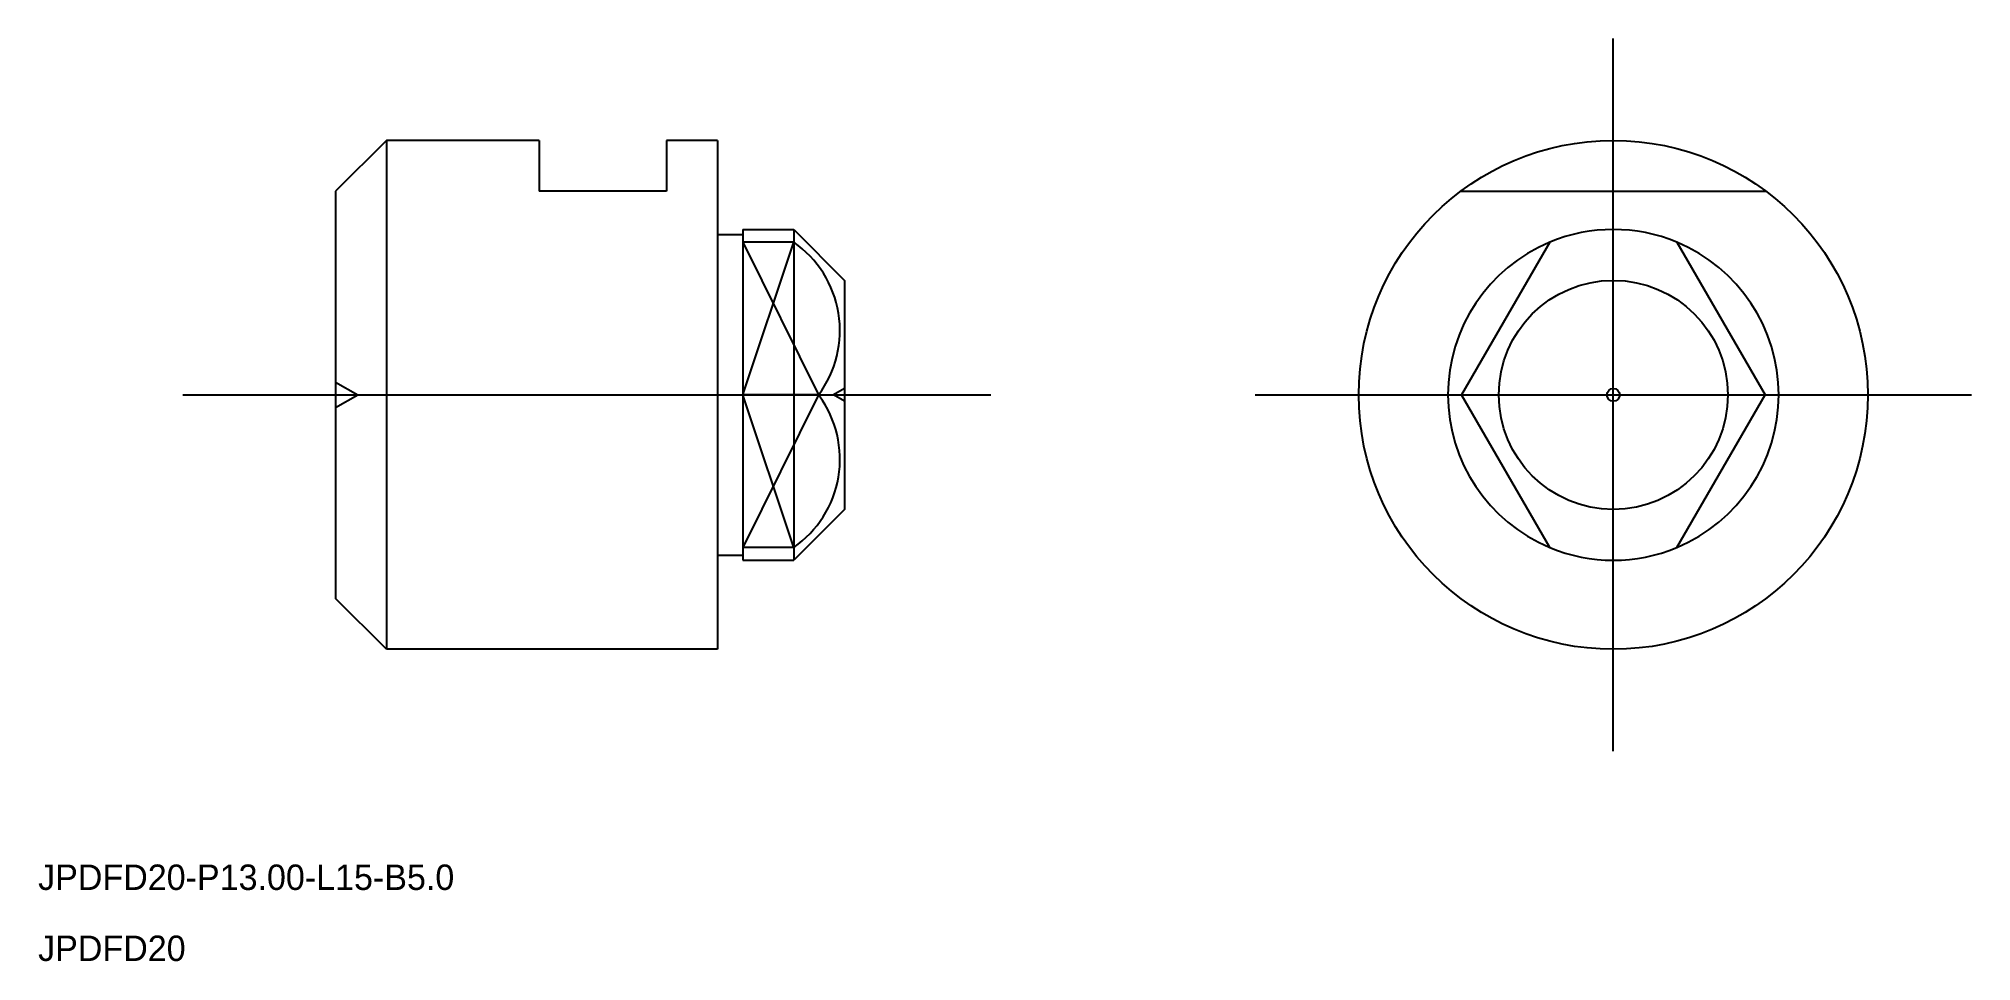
# Model space of a CAD drawing. Extents: x 556.9 to 632.8, y 576.8 to 613.1.
import ezdxf

# ---------------------------------------------------------------- set-up
doc = ezdxf.new("R2010")
doc.units = 0
for name, pattern in [('CENTER', [50.8, 31.75, -6.35, 6.35, -6.35]), ('DASHED', [19.05, 12.7, -6.35]), ('PHANTOM', [63.5, 31.75, -6.35, 6.35, -6.35, 6.35, -6.35])]:
    doc.linetypes.add(name, pattern=pattern)
doc.layers.get('0').update_dxf_attribs({"linetype": 'CONTINUOUS'})
doc.layers.add('CENTER', color=1, linetype='CENTER')

msp = doc.modelspace()

# ---------------------------------------------------------------- linework, layer by layer
at = {"color": 7, "linetype": 'CONTINUOUS'}
for p, q in [((570.545, 609.101), (568.545, 607.101)), ((570.545, 609.101), (570.545, 589.101)), ((576.545, 609.101), (570.545, 609.101)), ((576.545, 609.101), (576.545, 607.101)), ((583.545, 609.101), (581.545, 609.101)), ((581.545, 609.101), (581.545, 607.101)), ((583.545, 609.101), (583.545, 589.101)), ((568.545, 607.101), (568.545, 591.101)), ((581.545, 607.101), (576.545, 607.101)), ((583.545, 605.401), (584.545, 605.401)), ((584.545, 605.601), (586.545, 605.601)), ((584.545, 605.601), (584.545, 592.601)), ((586.545, 605.601), (588.545, 603.601)), ((586.545, 605.601), (586.545, 592.601)), ((586.545, 605.101), (584.545, 605.101)), ((616.25, 605.101), (612.786, 599.101)), ((621.25, 605.101), (624.714, 599.101)), ((588.545, 603.601), (588.545, 594.601)), ((587.52, 599.101), (584.545, 599.101)), ((616.25, 593.101), (612.786, 599.101)), ((621.25, 593.101), (624.714, 599.101)), ((588.545, 594.601), (586.545, 592.601)), ((583.545, 592.801), (584.545, 592.801)), ((586.545, 593.101), (584.545, 593.101)), ((584.545, 592.601), (586.545, 592.601)), ((570.545, 589.101), (568.545, 591.101)), ((583.545, 589.101), (570.545, 589.101))]:
    msp.add_line(p, q, dxfattribs=at)
at = {"color": 3, "linetype": 'DASHED'}
for p, q in [((612.75, 607.101), (624.75, 607.101)), ((568.545, 599.601), (569.411, 599.101)), ((588.545, 599.351), (588.112, 599.101)), ((568.545, 598.601), (569.411, 599.101)), ((588.545, 598.851), (588.112, 599.101))]:
    msp.add_line(p, q, dxfattribs=at)
at = {"color": 3, "linetype": 'CONTINUOUS'}
for p, q in [((584.545, 599.101), (586.545, 605.101)), ((584.545, 605.101), (587.52, 599.101)), ((587.52, 599.101), (584.545, 593.101)), ((586.545, 593.101), (584.545, 599.101))]:
    msp.add_line(p, q, dxfattribs=at)
at = {"color": 7, "linetype": 'CONTINUOUS'}
for radius in [10, 4.5, 0.25]:
    msp.add_circle((618.75, 599.101), radius, dxfattribs=at)
for start, end in [(67.38014, 112.61986), (247.38014, 292.61986)]:
    msp.add_arc((618.75, 599.101), 6.5, start, end, dxfattribs=at)
for centre, start, end in [((584.135, 601.63), 323.23119, 55.23686), ((584.135, 596.572), 304.76314, 36.05012)]:
    msp.add_arc(centre, 4.225, start, end)
at = {"color": 3, "linetype": 'PHANTOM'}
for start, end in [(112.61986, 247.38014), (292.61986, 67.38014)]:
    msp.add_arc((618.75, 599.101), 6.5, start, end, dxfattribs=at)
at = {"layer": 'CENTER', "color": 1, "linetype": 'CENTER'}
for p, q in [((618.75, 585.101), (618.75, 613.101)), ((562.545, 599.101), (599.545, 599.101)), ((604.682, 599.101), (632.819, 599.101))]:
    msp.add_line(p, q, dxfattribs=at)

# ---------------------------------------------------------------- texts
at = {"color": 7, "linetype": 'CONTINUOUS'}
for s, p in [('JPDFD20-P13.00-L15-B5.0', (556.855, 579.641)), ('JPDFD20', (556.855, 576.849))]:
    msp.add_text(s, height=1, dxfattribs=at).set_placement(p)

doc.saveas('drawing.dxf')
